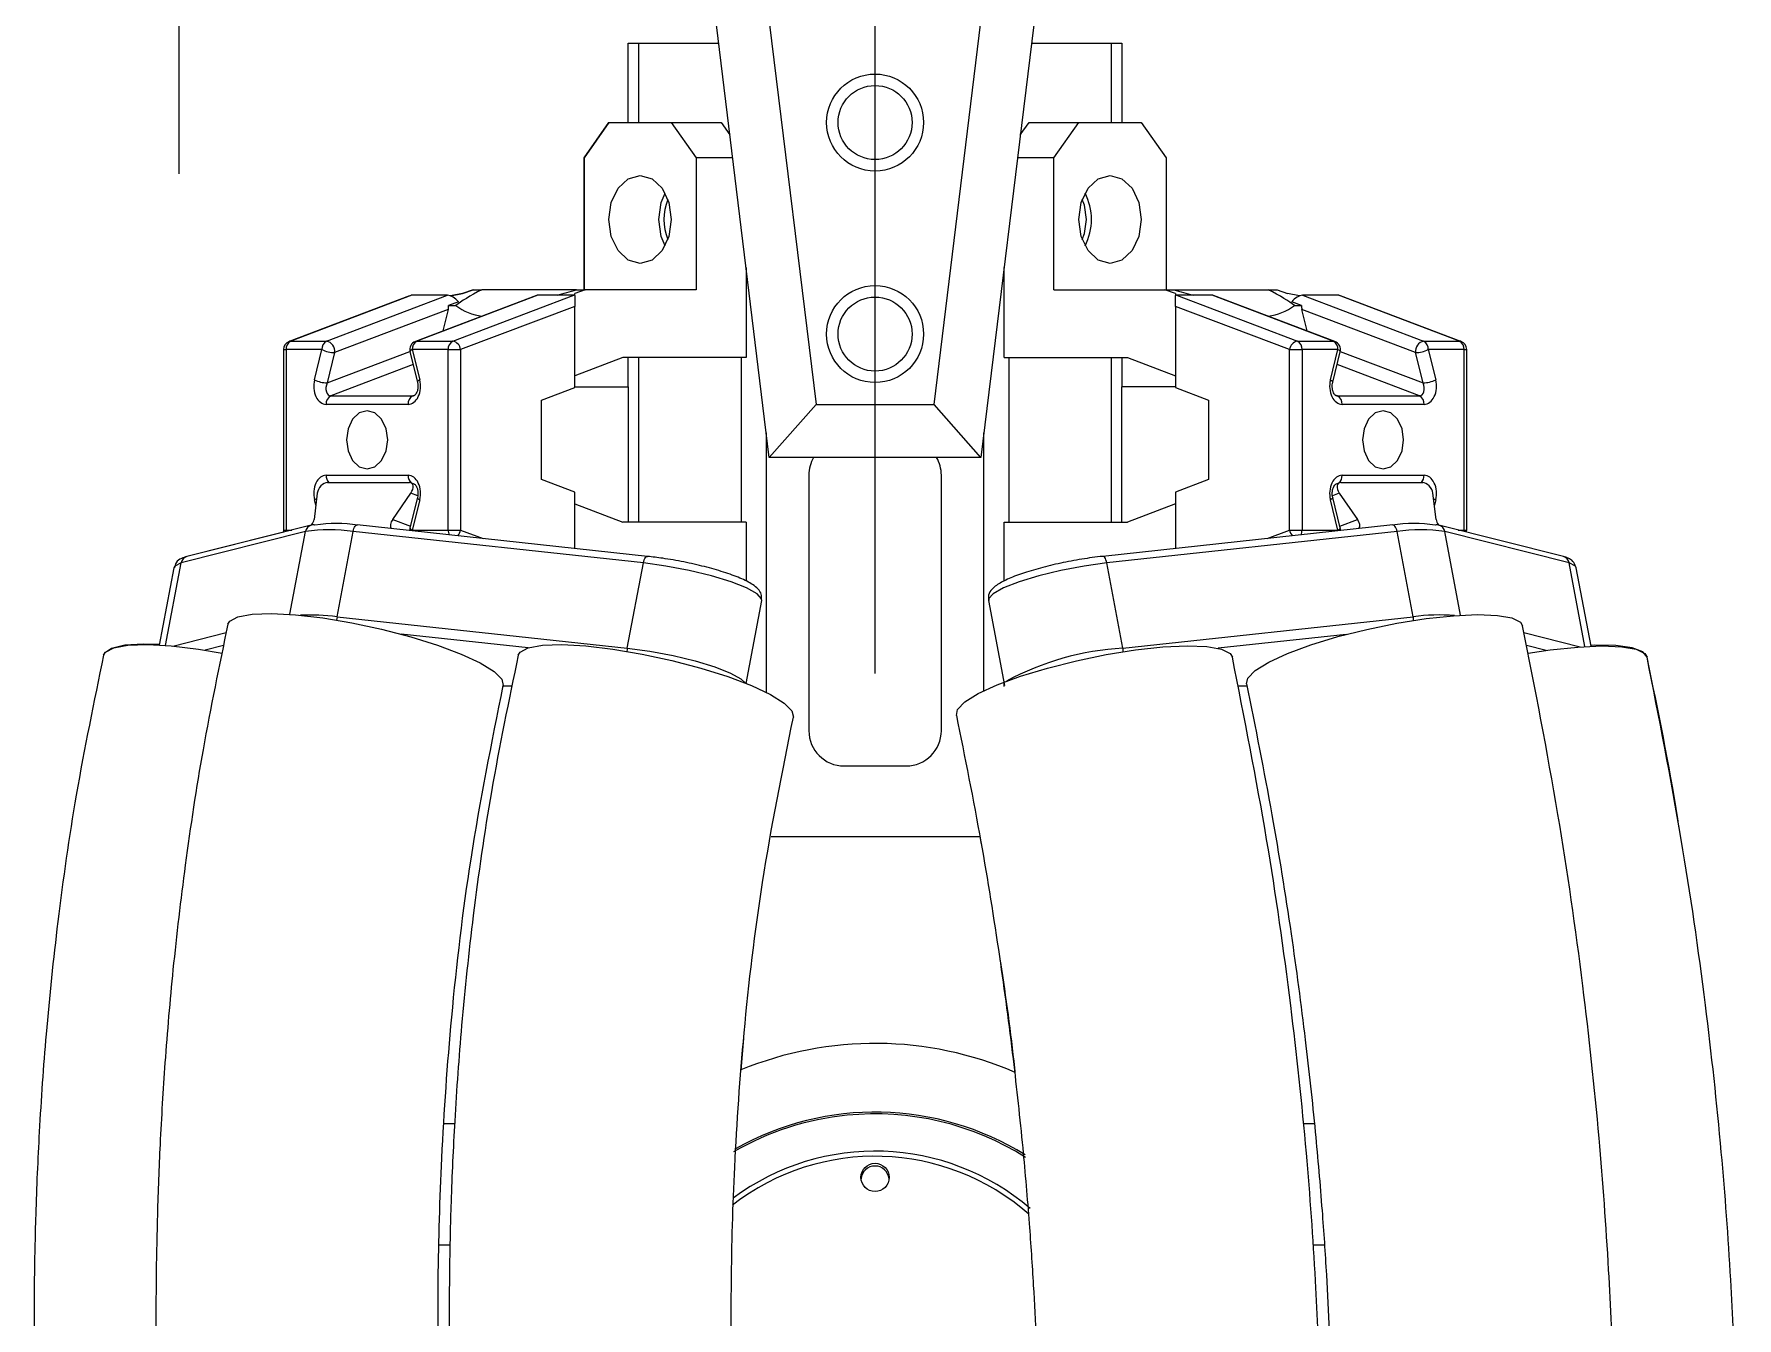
# Model space of a CAD drawing. Header units: millimetres. Extents: x 15 to 1184, y 5 to 836.
# Drawn here: x 571.41 to 590.73, y 378.1 to 392.67 of the extents above; entities that cross this region are included whole.
import ezdxf

# ---------------------------------------------------------------- set-up
doc = ezdxf.new("R2010")
doc.units = ezdxf.units.MM
doc.linetypes.add('点画线', pattern=[18, 12, -2, 2, -2])
doc.layers.get('0').update_dxf_attribs({"lineweight": 18})
doc.layers.add('中心线层', color=1, linetype='点画线', lineweight=18)

msp = doc.modelspace()

# ---------------------------------------------------------------- linework, layer by layer
at = {"color": 7, "linetype": 'Continuous', "lineweight": 25}
for p, q in [((579.7516, 387.8673), (579.1516, 392.7751)), ((579.7516, 392.8116), (580.2827, 388.4673)), ((581.6205, 388.4673), (582.1516, 392.8116)), ((582.7516, 392.7751), (582.1516, 387.8673)), ((578.1516, 391.6673), (578.1516, 392.5673)), ((578.1516, 392.5673), (578.2688, 392.5673)), ((578.2688, 392.5673), (579.177, 392.5673)), ((578.2688, 392.5673), (578.2688, 391.6673)), ((582.7262, 392.5673), (583.6345, 392.5673)), ((583.6345, 392.5673), (583.7516, 392.5673)), ((583.6345, 391.6673), (583.6345, 392.5673)), ((583.7516, 392.5673), (583.7516, 391.6673)), ((577.9323, 391.6673), (577.6495, 391.2673)), ((577.6496, 391.2673), (577.9324, 391.6673)), ((577.9323, 391.6673), (577.9324, 391.6673)), ((577.9324, 391.6673), (578.6395, 391.6673)), ((578.6395, 391.6673), (578.9224, 391.2673)), ((578.6395, 391.6673), (579.2052, 391.6673)), ((579.2052, 391.6673), (579.3041, 391.5274)), ((582.5991, 391.5273), (582.6981, 391.6673)), ((582.6981, 391.6673), (583.2638, 391.6673)), ((582.9809, 391.2673), (583.2638, 391.6673)), ((583.2638, 391.6673), (583.9709, 391.6673)), ((583.9709, 391.6673), (584.2537, 391.2673)), ((577.6495, 391.2673), (577.6495, 389.771)), ((577.6496, 391.2673), (577.6495, 391.2673)), ((577.6496, 389.771), (577.6496, 391.2673)), ((578.9224, 391.2673), (578.9224, 389.771)), ((579.3359, 391.2673), (578.9224, 391.2673)), ((582.9809, 391.2673), (582.5673, 391.2673)), ((582.9809, 389.771), (582.9809, 391.2673)), ((584.2537, 391.2673), (584.2537, 389.771)), ((579.488, 390.0232), (579.488, 389.0001)), ((582.4153, 389.0001), (582.4153, 390.0238)), ((575.6708, 389.7017), (574.3048, 389.1841)), ((575.6709, 389.7017), (574.3049, 389.1841)), ((575.6953, 389.7076), (574.322, 389.1872)), ((574.729, 389.1872), (576.1023, 389.7076)), ((576.1023, 389.7076), (575.6953, 389.7076)), ((577.1109, 389.705), (575.7364, 389.1841)), ((577.1268, 389.7076), (575.7535, 389.1872)), ((576.272, 389.726), (576.1366, 389.7003)), ((576.1366, 389.7003), (576.2719, 389.726)), ((576.1605, 389.1872), (577.5338, 389.7076)), ((576.3908, 389.771), (576.2719, 389.726)), ((576.2719, 389.726), (576.2719, 389.726)), ((576.272, 389.726), (576.3909, 389.771)), ((576.3909, 389.771), (576.3908, 389.771)), ((576.3909, 389.771), (576.4907, 389.771)), ((577.5639, 389.771), (576.4907, 389.771)), ((577.5338, 389.7076), (577.1268, 389.7076)), ((577.6637, 389.771), (577.5448, 389.726)), ((577.5448, 389.7067), (577.5448, 389.726)), ((577.5448, 389.7067), (577.5448, 389.5814)), ((577.5639, 389.771), (577.6637, 389.771)), ((578.9224, 389.771), (577.6637, 389.771)), ((582.9809, 389.771), (584.2396, 389.771)), ((584.3585, 389.726), (584.2396, 389.771)), ((584.2396, 389.771), (584.3394, 389.771)), ((584.3394, 389.771), (585.4126, 389.771)), ((584.3585, 389.726), (584.3585, 389.7067)), ((584.3585, 389.5814), (584.3585, 389.7067)), ((584.3695, 389.7076), (585.7428, 389.1872)), ((584.7765, 389.7076), (584.3695, 389.7076)), ((586.1498, 389.1872), (584.7765, 389.7076)), ((586.1669, 389.1841), (584.7924, 389.705)), ((585.4126, 389.771), (585.5124, 389.771)), ((585.5124, 389.771), (585.6313, 389.726)), ((585.7667, 389.7003), (585.6313, 389.726)), ((585.801, 389.7076), (587.1743, 389.1872)), ((586.208, 389.7076), (585.801, 389.7076)), ((587.5813, 389.1872), (586.208, 389.7076)), ((587.5984, 389.1841), (586.2324, 389.7017)), ((576.1091, 389.546), (574.82, 389.0576)), ((576.1091, 389.546), (576.0485, 389.3024)), ((576.2245, 389.6343), (576.1129, 389.592)), ((576.1129, 389.592), (576.1952, 389.592)), ((577.5448, 389.5814), (576.2495, 389.0906)), ((577.5448, 388.6603), (577.5448, 389.5814)), ((585.6538, 389.0906), (584.3585, 389.5814)), ((584.3585, 389.5814), (584.3585, 388.6603)), ((585.7903, 389.592), (585.6788, 389.6343)), ((585.7081, 389.592), (585.7903, 389.592)), ((587.0833, 389.0576), (585.7942, 389.546)), ((585.8548, 389.3024), (585.7942, 389.546)), ((574.2402, 389.0906), (574.2402, 387.0441)), ((574.2402, 389.0906), (574.2403, 389.0906)), ((574.2403, 389.0906), (574.2403, 387.0441)), ((574.2403, 389.0906), (574.2696, 389.0906)), ((574.2696, 389.0906), (574.2696, 387.0441)), ((574.6766, 389.0906), (574.2696, 389.0906)), ((574.322, 389.1872), (574.729, 389.1872)), ((574.5912, 388.7473), (574.6766, 389.0906)), ((576.1081, 389.0906), (575.7011, 389.0906)), ((575.7011, 389.0906), (575.7864, 388.7473)), ((575.7535, 389.1872), (576.1605, 389.1872)), ((576.1081, 387.0441), (576.1081, 389.0906)), ((576.1081, 389.0906), (576.2495, 389.0906)), ((576.2495, 389.0906), (576.2495, 387.0441)), ((585.6538, 389.0906), (585.7952, 389.0906)), ((585.6538, 387.0441), (585.6538, 389.0906)), ((585.7428, 389.1872), (586.1498, 389.1872)), ((585.7952, 389.0906), (585.7952, 387.0441)), ((586.2022, 389.0906), (585.7952, 389.0906)), ((586.1169, 388.7473), (586.2022, 389.0906)), ((587.1743, 389.1872), (587.5813, 389.1872)), ((587.2267, 389.0906), (587.3121, 388.7473)), ((587.6337, 389.0906), (587.2267, 389.0906)), ((587.6337, 387.0441), (587.6337, 389.0906)), ((587.6337, 389.0906), (587.663, 389.0906)), ((587.663, 387.0441), (587.663, 389.0906)), ((574.7347, 388.7143), (575.6739, 389.0702)), ((574.82, 389.0576), (574.7347, 388.7143)), ((575.7111, 388.9202), (574.7765, 388.566)), ((575.6748, 389.0665), (575.7601, 388.7232)), ((578.088, 389.0001), (577.5448, 388.7942)), ((579.488, 389.0001), (578.088, 389.0001)), ((578.1516, 388.6673), (578.1516, 389.0001)), ((578.2688, 389.0001), (578.2688, 387.1346)), ((579.4345, 387.1346), (579.4345, 389.0001)), ((582.4153, 389.0001), (583.8153, 389.0001)), ((582.4688, 389.0001), (582.4688, 387.1346)), ((583.6345, 387.1346), (583.6345, 389.0001)), ((583.7516, 389.0001), (583.7516, 388.6673)), ((583.8153, 389.0001), (584.3585, 388.7942)), ((583.8153, 389.0001), (584.3584, 388.7942)), ((586.1432, 388.7232), (586.2285, 389.0665)), ((587.1268, 388.566), (586.1922, 388.9202)), ((586.2294, 389.0702), (587.1686, 388.7143)), ((587.1686, 388.7143), (587.0833, 389.0576)), ((584.3584, 388.7942), (584.3584, 388.6673)), ((574.7765, 388.566), (575.7059, 388.566)), ((575.7059, 388.566), (575.7324, 388.576)), ((577.1687, 388.5178), (577.5448, 388.6603)), ((577.1687, 387.6169), (577.1687, 388.5178)), ((577.5448, 388.6673), (578.1516, 388.6673)), ((578.1516, 388.6673), (578.1516, 387.1346)), ((584.3585, 388.6673), (583.7516, 388.6673)), ((583.7516, 387.1346), (583.7516, 388.6673)), ((584.3585, 388.6603), (584.7346, 388.5178)), ((584.7346, 388.5178), (584.7346, 387.6169)), ((586.1701, 388.5763), (586.1974, 388.566)), ((586.1974, 388.566), (587.1268, 388.566)), ((575.6535, 388.4694), (574.7241, 388.4694)), ((579.7516, 387.8673), (580.2827, 388.4673)), ((580.2827, 388.4673), (581.6205, 388.4673)), ((582.1516, 387.8673), (581.6205, 388.4673)), ((587.1792, 388.4694), (586.2498, 388.4694)), ((579.7173, 388.148), (579.7173, 385.2025)), ((582.1859, 385.2204), (582.1859, 388.148)), ((582.1516, 387.8673), (579.7516, 387.8673)), ((574.7241, 387.6652), (575.6535, 387.6652)), ((574.7388, 387.5829), (575.6682, 387.5829)), ((575.7223, 387.5659), (575.6848, 387.5801)), ((577.5448, 387.4744), (577.1687, 387.6169)), ((580.2001, 387.6673), (580.2001, 384.7673)), ((581.7031, 384.7673), (581.7031, 387.6673)), ((584.7346, 387.6169), (584.3585, 387.4744)), ((586.2185, 387.5801), (586.181, 387.5659)), ((586.235, 387.5829), (587.1644, 387.5829)), ((586.2498, 387.6652), (587.1792, 387.6652)), ((574.6233, 387.4626), (574.5872, 387.1653)), ((574.6066, 387.3254), (574.5912, 387.3873)), ((575.4789, 387.1653), (575.6856, 387.4626)), ((575.7601, 387.4115), (575.6748, 387.0682)), ((575.7636, 387.433), (575.6856, 387.4626)), ((575.7864, 387.3873), (575.7011, 387.0441)), ((577.5448, 386.8347), (577.5448, 387.4744)), ((577.5448, 387.3404), (578.088, 387.1346)), ((584.3585, 387.3404), (583.8153, 387.1346)), ((584.3585, 387.4744), (584.3585, 386.8347)), ((586.2022, 387.0441), (586.1169, 387.3873)), ((586.2177, 387.4626), (586.1401, 387.4332)), ((586.2285, 387.0682), (586.1432, 387.4115)), ((586.2177, 387.4626), (586.4244, 387.1653)), ((587.316, 387.1653), (587.28, 387.4626)), ((587.3121, 387.3873), (587.2966, 387.3254)), ((575.4789, 387.1653), (575.6799, 387.0891)), ((586.2233, 387.0891), (586.4244, 387.1653)), ((574.4891, 387.0264), (573.0782, 386.6699)), ((574.243, 387.0207), (573.1438, 386.7429)), ((574.5547, 387.0995), (573.1439, 386.7429)), ((574.2402, 387.0441), (574.2403, 387.0441)), ((574.2403, 387.0441), (574.2696, 387.0441)), ((574.2696, 387.0441), (574.3355, 387.0441)), ((574.3112, 386.0879), (574.4891, 387.0264)), ((574.8473, 386.0605), (575.0303, 387.0264)), ((578.323, 386.6699), (575.0303, 387.0264)), ((578.3699, 386.7454), (575.0771, 387.1019)), ((575.7011, 387.0441), (576.1081, 387.0441)), ((575.7011, 387.0441), (575.7014, 387.0343)), ((576.1081, 387.0441), (576.2495, 387.0441)), ((576.2495, 387.0441), (576.5048, 386.9473)), ((579.488, 387.1346), (578.088, 387.1346)), ((579.488, 387.1346), (579.488, 386.4632)), ((582.4153, 386.465), (582.4153, 387.1346)), ((582.4153, 387.1346), (583.8153, 387.1346)), ((586.8262, 387.1019), (583.5334, 386.7454)), ((586.873, 387.0264), (583.5803, 386.6699)), ((585.3985, 386.9473), (585.6538, 387.0441)), ((585.6538, 387.0441), (585.7952, 387.0441)), ((585.7952, 387.0441), (586.2022, 387.0441)), ((586.2019, 387.0343), (586.2022, 387.0441)), ((587.056, 386.0605), (586.873, 387.0264)), ((588.7594, 386.7429), (587.3486, 387.0995)), ((588.8251, 386.6699), (587.4142, 387.0264)), ((587.594, 386.0778), (587.4142, 387.0264)), ((587.5678, 387.0441), (587.6337, 387.0441)), ((587.6337, 387.0441), (587.663, 387.0441)), ((572.9972, 386.6169), (572.8308, 385.7385)), ((572.9973, 386.6169), (572.8309, 385.7385)), ((572.9009, 385.734), (573.0782, 386.6699)), ((578.14, 385.7039), (578.323, 386.6699)), ((583.7633, 385.7039), (583.5803, 386.6699)), ((589.0046, 385.7226), (588.8251, 386.6699)), ((589.0747, 385.7262), (588.906, 386.6169)), ((579.4879, 385.3044), (579.666, 386.2446)), ((582.2373, 386.2446), (582.4203, 385.2787)), ((574.8473, 386.0605), (578.14, 385.7039)), ((583.7633, 385.7039), (587.056, 386.0605)), ((572.9862, 385.7269), (573.5904, 385.8796)), ((577.0155, 385.7071), (575.575, 385.8631)), ((586.2952, 385.8595), (584.8425, 385.7022)), ((588.3125, 385.8797), (588.949, 385.7189)), ((573.5615, 385.7337), (573.3525, 385.6808)), ((588.5655, 385.6771), (588.3397, 385.7342)), ((576.8339, 385.2707), (576.7309, 385.2707)), ((576.7402, 385.2707), (576.7317, 385.2689)), ((579.488, 385.3054), (579.488, 385.3043)), ((582.4153, 385.2688), (582.4153, 385.3054)), ((585.1719, 385.2707), (585.0671, 385.2707)), ((585.1709, 385.2691), (585.1631, 385.2707)), ((580.6001, 384.3673), (581.3031, 384.3673)), ((579.7721, 383.5673), (582.1396, 383.5673)), ((582.1388, 383.5673), (582.1557, 383.4796)), ((579.4312, 380.9155), (579.4618, 381.2746)), ((576.0641, 380.3123), (576.1812, 380.3123)), ((585.8087, 380.3123), (585.9341, 380.3123)), ((576.1297, 378.9315), (576.0072, 378.9315)), ((586.0485, 378.9315), (585.9192, 378.9315))]:
    msp.add_line(p, q, dxfattribs=at)
for points in [[(578.286, 390.0673), (578.1507, 390.1054), (578.036, 390.2138), (577.9593, 390.376), (577.9324, 390.5673), (577.9593, 390.7587), (578.036, 390.9209), (578.1507, 391.0293), (578.286, 391.0673), (578.4213, 391.0293), (578.536, 390.9209), (578.6126, 390.7587), (578.6395, 390.5673), (578.6126, 390.376), (578.536, 390.2138), (578.4213, 390.1054), (578.286, 390.0673)], [(583.6173, 390.0673), (583.482, 390.1054), (583.3673, 390.2138), (583.2907, 390.376), (583.2638, 390.5673), (583.2907, 390.7587), (583.3673, 390.9209), (583.482, 391.0293), (583.6173, 391.0673), (583.7526, 391.0293), (583.8673, 390.9209), (583.944, 390.7587), (583.9709, 390.5673), (583.944, 390.376), (583.8673, 390.2138), (583.7526, 390.1054), (583.6173, 390.0673)], [(578.4981, 390.5673), (578.525, 390.7587), (578.5688, 390.8673)], [(583.3486, 390.5673), (583.326, 390.728), (583.3019, 390.7933)], [(578.5688, 390.2674), (578.525, 390.376), (578.4981, 390.5673)], [(583.3019, 390.3414), (583.326, 390.4066), (583.3486, 390.5673)], [(574.322, 389.1872), (574.3086, 389.1853), (574.3049, 389.1841)], [(575.7011, 389.0906), (575.6889, 389.0838), (575.6802, 389.0772), (575.6755, 389.0713), (575.6748, 389.0665)], [(575.7364, 389.1841), (575.7372, 389.1844), (575.7535, 389.1872)], [(586.1498, 389.1872), (586.1661, 389.1844), (586.1669, 389.1841)], [(586.2022, 389.0906), (586.2144, 389.0838), (586.2231, 389.0772), (586.2278, 389.0713), (586.2285, 389.0665)], [(587.5984, 389.1841), (587.5947, 389.1853), (587.5813, 389.1872)], [(575.7864, 388.7473), (575.7742, 388.7405), (575.7655, 388.7339), (575.7608, 388.728), (575.7601, 388.7232)], [(586.1169, 388.7473), (586.1291, 388.7405), (586.1378, 388.7339), (586.1425, 388.728), (586.1432, 388.7232)], [(575.4222, 388.0673), (575.4044, 388.1936), (575.3538, 388.3007), (575.2781, 388.3722), (575.1888, 388.3973), (575.0995, 388.3722), (575.0238, 388.3007), (574.9733, 388.1936), (574.9555, 388.0673), (574.9733, 387.941), (575.0238, 387.834), (575.0995, 387.7624), (575.1888, 387.7373), (575.2781, 387.7624), (575.3538, 387.834), (575.4044, 387.941), (575.4222, 388.0673)], [(586.9478, 388.0673), (586.93, 388.1936), (586.8795, 388.3007), (586.8038, 388.3722), (586.7145, 388.3973), (586.6252, 388.3722), (586.5495, 388.3007), (586.4989, 388.1936), (586.4811, 388.0673), (586.4989, 387.941), (586.5495, 387.834), (586.6252, 387.7624), (586.7145, 387.7373), (586.8038, 387.7624), (586.8795, 387.834), (586.93, 387.941), (586.9478, 388.0673)], [(574.6154, 387.3976), (574.6065, 387.3942), (574.5912, 387.3873)], [(575.7601, 387.4115), (575.7608, 387.4067), (575.7655, 387.4007), (575.7742, 387.3942), (575.7864, 387.3873)], [(586.1432, 387.4115), (586.1425, 387.4067), (586.1378, 387.4007), (586.1291, 387.3942), (586.1169, 387.3873)], [(587.2879, 387.3976), (587.2968, 387.3942), (587.3121, 387.3873)], [(574.2402, 387.0441), (574.2414, 387.029), (574.243, 387.0207)], [(574.2403, 387.0441), (574.2414, 387.029), (574.2431, 387.0207)], [(574.2706, 387.0276), (574.2705, 387.0278), (574.2696, 387.0441)], [(575.0303, 387.0264), (575.0345, 387.0448), (575.04, 387.0616), (575.0465, 387.0761), (575.0538, 387.0877), (575.0615, 387.0961), (575.0694, 387.1009), (575.0771, 387.1019)], [(575.6748, 387.0682), (575.672, 387.0503), (575.672, 387.0375)], [(575.6748, 387.0682), (575.6755, 387.0634), (575.6802, 387.0574), (575.6889, 387.0509), (575.7011, 387.0441)], [(586.2285, 387.0682), (586.2278, 387.0634), (586.2231, 387.0574), (586.2144, 387.0509), (586.2022, 387.0441)], [(586.2313, 387.0375), (586.2313, 387.0503), (586.2285, 387.0682)], [(586.873, 387.0264), (586.8688, 387.0448), (586.8633, 387.0616), (586.8568, 387.0761), (586.8495, 387.0877), (586.8418, 387.0961), (586.8339, 387.1009), (586.8262, 387.1019)], [(587.6337, 387.0441), (587.6328, 387.0278), (587.6327, 387.0276)], [(587.6602, 387.0207), (587.6618, 387.029), (587.663, 387.0441)], [(573.0782, 386.6699), (573.0065, 386.6349), (572.9973, 386.6169)], [(578.323, 386.6699), (578.3273, 386.6882), (578.3328, 386.705), (578.3393, 386.7195), (578.3465, 386.7312), (578.3543, 386.7395), (578.3622, 386.7443), (578.3699, 386.7454)], [(579.666, 386.2446), (579.6646, 386.263), (579.6129, 386.3214), (579.4944, 386.3877), (579.3175, 386.4571), (579.0949, 386.5246), (578.8428, 386.5853), (578.5791, 386.6349), (578.323, 386.6699)], [(583.5803, 386.6699), (583.3241, 386.6349), (583.0605, 386.5853), (582.8084, 386.5246), (582.5858, 386.4571), (582.4089, 386.3877), (582.2903, 386.3214), (582.2387, 386.263), (582.2373, 386.2446)], [(583.5803, 386.6699), (583.576, 386.6882), (583.5705, 386.705), (583.564, 386.7195), (583.5568, 386.7312), (583.549, 386.7395), (583.5411, 386.7443), (583.5334, 386.7454)], [(588.906, 386.6169), (588.8968, 386.6349), (588.8251, 386.6699)], [(573.6097, 385.9772), (573.6303, 386.0117), (573.7236, 386.0609), (573.8846, 386.0898), (574.1057, 386.0972), (574.3766, 386.0826), (574.6847, 386.0468), (575.0155, 385.9914), (575.3536, 385.9191), (575.6832, 385.8331), (575.9888, 385.7375), (576.2562, 385.6369), (576.4729, 385.5358), (576.6286, 385.4391), (576.7163, 385.3511), (576.7325, 385.2792)], [(574.8473, 386.0605), (574.8444, 386.0412), (574.843, 386.0223)], [(585.1666, 385.2984), (585.1804, 385.3648), (585.2644, 385.4511), (585.4169, 385.5457), (585.631, 385.6442), (585.8966, 385.7419), (586.2013, 385.8343), (586.5308, 385.917), (586.8697, 385.9863), (587.2021, 386.0388), (587.5126, 386.0721), (587.7866, 386.0846), (588.0113, 386.0758), (588.1762, 386.0461), (588.2736, 385.9968), (588.2978, 385.9579)], [(572.8322, 385.7455), (572.6497, 385.7497), (572.4391, 385.7364), (572.2903, 385.7014), (572.2102, 385.6463), (572.1983, 385.6188)], [(572.1994, 385.6232), (572.2202, 385.658), (572.3138, 385.7073), (572.475, 385.7363), (572.6963, 385.7435), (572.9673, 385.7286), (573.2755, 385.6924), (573.5439, 385.6482)], [(576.9031, 385.6238), (576.9238, 385.6583), (577.0171, 385.7076), (577.1781, 385.7366), (577.3992, 385.7438), (577.6701, 385.729), (577.9781, 385.6927), (578.3089, 385.6368), (578.6468, 385.5638), (578.9762, 385.4771), (579.2817, 385.3808), (579.5489, 385.2794), (579.7654, 385.1777), (579.921, 385.0803), (580.0085, 384.9919), (580.0246, 384.9195)], [(578.14, 385.7039), (578.1372, 385.6846), (578.1359, 385.668)], [(578.14, 385.7039), (578.3961, 385.669), (578.6597, 385.6194), (578.9119, 385.5586), (579.1344, 385.4911), (579.3114, 385.4217), (579.4299, 385.3554), (579.4762, 385.309)], [(581.8742, 384.9403), (581.8875, 385.0066), (581.9708, 385.0933), (582.1228, 385.1884), (582.3363, 385.2874), (582.6015, 385.3856), (582.9058, 385.4785), (583.235, 385.5617), (583.5739, 385.6314), (583.9064, 385.6842), (584.2171, 385.7178), (584.4915, 385.7305), (584.7166, 385.7217), (584.882, 385.6919), (584.98, 385.6424), (585.0048, 385.6028)], [(588.3616, 385.6453), (588.6118, 385.6835), (588.9223, 385.7168), (589.1965, 385.7294), (589.4214, 385.7206), (589.5865, 385.6907), (589.6841, 385.6413), (589.7085, 385.602)], [(589.709, 385.5998), (589.66, 385.6619), (589.5397, 385.7074), (589.3541, 385.7324), (589.112, 385.736), (589.0731, 385.7347)]]:
    msp.add_lwpolyline(points, dxfattribs=at)
for centre, radius in [((580.9516, 391.6673), 0.55), ((580.9516, 391.6673), 0.42), ((580.9516, 389.2673), 0.55), ((580.9516, 389.2673), 0.42), ((580.9515, 379.6992), 0.1599)]:
    msp.add_circle(centre, radius, dxfattribs=at)
for centre, radius, start, end in [((582.7424, 390.5673), 0.6637, 333.12881, 26.87119), ((579.1177, 390.5673), 0.5637, 156.35791, 203.64209), ((576.5674, 390.0802), 0.6139, 232.67299, 263.03654), ((585.3359, 390.0802), 0.6139, 276.96346, 307.32701), ((574.3402, 389.0906), 0.1, 110.75357, 180), ((574.3403, 389.0906), 0.1, 110.75357, 180), ((574.3696, 389.0989), 0.1003, 118.30135, 184.73172), ((574.7765, 389.0989), 0.1003, 118.30135, 184.73172), ((574.8244, 389.4044), 0.3469, 244.78112, 269.27478), ((574.7042, 389.073), 0.1168, 352.39337, 77.74865), ((575.7718, 389.0906), 0.1, 110.75357, 193.96052), ((575.8011, 389.0989), 0.1003, 118.30135, 184.73172), ((576.208, 389.0989), 0.1003, 118.30135, 184.73172), ((576.1409, 389.0798), 0.1092, 5.67909, 79.64325), ((585.7624, 389.0798), 0.1092, 100.35675, 174.32091), ((585.6953, 389.0989), 0.1003, 355.26828, 61.69865), ((586.1022, 389.0989), 0.1003, 355.26828, 61.69865), ((586.1315, 389.0906), 0.1, 346.03948, 69.24643), ((587.1991, 389.073), 0.1168, 102.25135, 187.60663), ((587.0789, 389.4044), 0.3469, 270.72522, 295.21888), ((587.1267, 389.0989), 0.1003, 355.26828, 61.69865), ((587.5337, 389.0989), 0.1003, 355.26828, 61.69865), ((587.563, 389.0906), 0.1, 0, 69.24643), ((574.739, 389.0611), 0.3469, 244.78112, 269.27478), ((587.1642, 389.0611), 0.3469, 270.72522, 295.21888), ((574.8241, 388.4777), 0.1003, 118.30135, 184.73172), ((575.7535, 388.4777), 0.1003, 118.30135, 184.73172), ((586.1498, 388.4777), 0.1003, 355.26828, 61.69865), ((587.0792, 388.4777), 0.1003, 355.26828, 61.69865), ((580.6001, 387.6673), 0.4, 150, 180), ((581.3031, 387.6673), 0.4, 0, 30), ((574.8395, 387.6612), 0.1155, 178.01877, 222.71007), ((575.7662, 387.6607), 0.1128, 177.72139, 226.89665), ((586.1371, 387.6607), 0.1128, 313.10335, 2.27861), ((587.0638, 387.6612), 0.1155, 317.28993, 1.98123), ((574.5788, 387.0118), 0.0909, 105.33297, 170.75897), ((574.7597, 385.2457), 1.8011, 81.35936, 98.64064), ((574.5754, 387.017), 0.085, 74.93934, 104.09939), ((574.8411, 385.4965), 1.621, 81.35936, 98.64064), ((576.2386, 387.043), 0.1305, 179.52561, 204.42256), ((576.1105, 387.07), 0.1414, 319.60056, 349.421), ((585.7928, 387.07), 0.1414, 190.579, 220.39944), ((585.6647, 387.043), 0.1305, 335.57744, 0.47439), ((587.0622, 385.4965), 1.621, 81.35936, 98.64064), ((587.1436, 385.2457), 1.8011, 81.35936, 98.64064), ((587.3278, 387.017), 0.085, 75.90061, 105.06066), ((587.3245, 387.0118), 0.0909, 9.24103, 74.66703), ((573.1679, 386.6553), 0.0909, 105.33297, 170.75897), ((588.7354, 386.6553), 0.0909, 9.24103, 74.66703), ((574.5355, 383.5417), 2.538, 82.94357, 92.35401), ((587.3473, 383.9436), 2.1368, 85.23046, 97.83294), ((586.8089, 386.0137), 0.2516, 1.05215, 10.71429), ((583.9419, 382.56), 3.149, 93.25237, 118.42967), ((583.5157, 385.6571), 0.252, 1.59178, 10.70828), ((580.6001, 384.7673), 0.4, 180, 270), ((581.3031, 384.7673), 0.4, 270, 0), ((580.9516, 377.2164), 4.0027, 66.60602, 112.33947), ((580.9515, 377.218), 3.2017, 95.68487, 120.07881), ((580.9516, 377.2177), 3.222, 58.12656, 119.42328), ((580.9517, 377.2179), 3.2018, 57.77361, 95.68792), ((580.9516, 377.2952), 2.7015, 49.39922, 126.6046), ((580.9516, 377.2976), 2.6414, 48.65598, 127.79665), ((580.9516, 379.6681), 0.16, 5.58865, 174.41135)]:
    msp.add_arc(centre, radius, start, end, dxfattribs=at)
for centre, major_axis, ratio, start_param, end_param in [((575.753, 389.6259), (-0.0849, 0.0712), 0.4698819, 5.7725208, 5.9198859), ((576.16, 389.6259), (-0.0849, 0.0712), 0.4698819, 4.3041258, 5.7725208), ((579.1287, 390.5673), (-3.0039, -1.0706), 0.0841332, 5.7536341, 6.0342463), ((577.1845, 389.6259), (-0.0849, 0.0712), 0.4698819, 5.7725208, 6.0257823), ((579.1287, 390.5673), (-3.0039, -1.0706), 0.0841332, 0.9054248, 0.9931988), ((577.5915, 389.6259), (-0.0849, 0.0712), 0.4698819, 5.6251557, 5.7725208), ((582.7746, 390.5673), (-3.0039, 1.0706), 0.0841332, 2.1483938, 2.2361679), ((584.3118, 389.6259), (-0.0849, -0.0712), 0.4698819, 3.6522572, 3.7996223), ((584.7187, 389.6259), (-0.0849, -0.0712), 0.4698819, 3.3989956, 3.6522572), ((582.7746, 390.5673), (-3.0039, 1.0706), 0.0841332, 3.3905316, 3.6711439), ((585.7432, 389.6259), (-0.0849, -0.0712), 0.4698819, 3.6522572, 5.1206521), ((585.7432, 389.6259), (-0.0849, -0.0712), 0.4698819, 3.6522572, 4.0767257), ((586.1502, 389.6259), (-0.0849, -0.0712), 0.4698819, 3.5048921, 3.6522572), ((576.0426, 389.5814), (0, 0.1035), 0.6830127, 4.3633231, 4.8147904), ((585.8607, 389.5814), (0, 0.1035), 0.6830127, 1.4683949, 1.9198622), ((574.7241, 388.6765), (0, 0.2071), 0.6830127, 1.2217305, 3.1415927), ((574.7948, 388.6765), (0.0297, 0.109), 0.6124775, 1.3871224, 3.3069846), ((575.6535, 388.6765), (0, 0.2071), 0.6830127, 3.1415927, 5.0614548), ((586.2498, 388.6765), (0, 0.2071), 0.6830127, 1.2217305, 3.1415927), ((587.1085, 388.6765), (-0.0297, 0.109), 0.6124775, 2.9762007, 4.8960629), ((587.1792, 388.6765), (0, 0.2071), 0.6830127, 3.1415927, 5.0614548), ((575.7242, 388.6765), (0.0297, 0.109), 0.6124775, 3.3069846, 3.5602462), ((586.179, 388.6765), (-0.0297, 0.109), 0.6124775, 2.7229391, 2.9762007), ((574.7241, 387.4582), (0, 0.2071), 0.6830127, 0, 1.9198622), ((574.7022, 387.4933), (0.063, 0.0813), 0.5992799, 0.4343706, 2.3542328), ((575.6535, 387.4582), (0, 0.2071), 0.6830127, 4.3633231, 6.2831853), ((575.6316, 387.4933), (0.063, 0.0813), 0.5992799, 4.7976938, 6.7175559), ((575.7242, 387.4582), (-0.0297, 0.109), 0.6124775, 5.8645318, 6.1177934), ((586.2498, 387.4582), (0, 0.2071), 0.6830127, 0, 1.9198622), ((586.179, 387.4582), (0.0297, 0.109), 0.6124775, 0.1653919, 0.4186535), ((586.2717, 387.4933), (-0.063, 0.0813), 0.5992799, 5.8488147, 7.7686768), ((587.2011, 387.4933), (-0.063, 0.0813), 0.5992799, 3.9289525, 5.8488147), ((587.1792, 387.4582), (0, 0.2071), 0.6830127, 4.3633231, 6.2831853), ((574.5083, 387.1346), (0.063, 0.0813), 0.5992799, 4.7573503, 5.4958255), ((575.5328, 387.1346), (0.063, 0.0813), 0.5992799, 1.6561011, 2.9857892), ((586.3705, 387.1346), (-0.063, 0.0813), 0.5992799, 3.2973961, 4.6270842), ((587.395, 387.1346), (-0.063, 0.0813), 0.5992799, 0.7873598, 1.5262101)]:
    msp.add_ellipse(centre, major_axis=major_axis, ratio=ratio, start_param=start_param, end_param=end_param, dxfattribs=at)
for points, knots in [([(575.7601, 388.7232), (575.7624, 388.7108), (575.7672, 388.6852), (575.7644, 388.6434), (575.7543, 388.6078), (575.7405, 388.583), (575.7279, 388.571), (575.7257, 388.5702), (575.7246, 388.5698)], [0, 0, 0, 0, 0.02855578, 0.05930602, 0.08986289, 0.11522876, 0.14157324, 0.16562411, 0.16562411, 0.16562411, 0.16562411]), ([(586.1788, 388.5696), (586.1788, 388.5696), (586.1788, 388.5697), (586.1721, 388.5728), (586.1587, 388.5891), (586.1459, 388.6161), (586.1378, 388.6523), (586.1367, 388.6904), (586.1412, 388.7132), (586.1432, 388.7232)], [0, 0, 0, 0, 0.0023795, 0.03191416, 0.05703928, 0.08368812, 0.11201671, 0.14249288, 0.16581694, 0.16581694, 0.16581694, 0.16581694]), ([(575.7245, 387.565), (575.7245, 387.565), (575.7245, 387.565), (575.7312, 387.5618), (575.7446, 387.5456), (575.7574, 387.5185), (575.7655, 387.4823), (575.7666, 387.4443), (575.7621, 387.4214), (575.7601, 387.4115)], [0, 0, 0, 0, 0.0023795, 0.03191416, 0.05703928, 0.08368812, 0.11201671, 0.14249288, 0.16581694, 0.16581694, 0.16581694, 0.16581694]), ([(586.1432, 387.4115), (586.1409, 387.4238), (586.1361, 387.4495), (586.1389, 387.4912), (586.149, 387.5269), (586.1628, 387.5517), (586.1754, 387.5637), (586.1776, 387.5645), (586.1787, 387.5648)], [0, 0, 0, 0, 0.02855578, 0.05930602, 0.08986289, 0.11522876, 0.14157324, 0.16562411, 0.16562411, 0.16562411, 0.16562411]), ([(573.1439, 386.7429), (573.1238, 386.7366), (573.0812, 386.7234), (573.0212, 386.6877), (573.0078, 386.6368), (573.0024, 386.6163)], [0, 0, 0, 0, 0.07094646, 0.15009719, 0.20319982, 0.20319982, 0.20319982, 0.20319982]), ([(579.6633, 386.2522), (579.6639, 386.2749), (579.6654, 386.3243), (579.6206, 386.3806), (579.5529, 386.4358), (579.4288, 386.4984), (579.2406, 386.567), (579.0201, 386.6296), (578.7827, 386.683), (578.56, 386.7224), (578.4268, 386.7385), (578.3699, 386.7454)], [0, 0, 0, 0, 0.0850834, 0.1845488, 0.3199156, 0.5304326, 0.7338506, 0.9283266, 1.1203669, 1.3117692, 1.4548972, 1.4548972, 1.4548972, 1.4548972]), ([(583.5334, 386.7454), (583.494, 386.7407), (583.3789, 386.7272), (583.1758, 386.6937), (582.9371, 386.6429), (582.7154, 386.5832), (582.5252, 386.5187), (582.374, 386.4499), (582.2904, 386.3918), (582.2328, 386.3182), (582.2399, 386.2661), (582.2426, 386.2461)], [0, 0, 0, 0, 0.0996753, 0.290785, 0.4819453, 0.6733909, 0.8659599, 1.0616522, 1.2675767, 1.3871816, 1.4616092, 1.4616092, 1.4616092, 1.4616092]), ([(588.9, 386.6242), (588.8906, 386.6478), (588.8711, 386.6966), (588.815, 386.7258), (588.7773, 386.7374), (588.7594, 386.7429)], [0, 0, 0, 0, 0.06416213, 0.13279936, 0.19455878, 0.19455878, 0.19455878, 0.19455878]), ([(573.6096, 385.9771), (573.5112, 385.5032), (573.3234, 384.5994), (573.125, 383.2883), (572.9854, 382.1022), (572.8946, 381.0443), (572.8391, 380.1185), (572.809, 379.3268), (572.7951, 378.643), (572.7912, 377.8862), (572.8043, 376.9289), (572.854, 375.6719), (572.9585, 374.173), (573.1405, 372.4405), (573.4159, 370.4851), (573.6813, 369.1272), (573.8213, 368.4109)], [0, 0, 0, 0, 1.4699793, 2.8035474, 4.0011461, 5.0628597, 5.9886423, 6.7784376, 7.4322293, 8.0323501, 9.0383453, 10.2895237, 11.7844492, 13.5204548, 15.4930254, 17.6950677, 17.6950677, 17.6950677, 17.6950677]), ([(588.5397, 368.3919), (588.6384, 368.8693), (588.8265, 369.7795), (589.0239, 371.0987), (589.1617, 372.2907), (589.2502, 373.3526), (589.3034, 374.2811), (589.3314, 375.0745), (589.3433, 375.7594), (589.345, 376.517), (589.3291, 377.4747), (589.2757, 378.7308), (589.167, 380.2268), (588.981, 381.9532), (588.7026, 383.8982), (588.4376, 385.2467), (588.2979, 385.9578)], [0, 0, 0, 0, 1.4715701, 2.80572, 4.0034318, 5.0650797, 5.9907558, 6.7804563, 7.4341747, 8.0342979, 9.0403459, 10.2916543, 11.7868185, 13.5230501, 15.4953371, 17.6953287, 17.6953287, 17.6953287, 17.6953287]), ([(572.1994, 385.6231), (572.0902, 385.096), (571.8835, 384.0983), (571.6791, 382.6597), (571.5455, 381.3833), (571.4678, 380.2731), (571.4277, 379.3335), (571.4112, 378.5399), (571.4089, 377.7302), (571.4256, 376.766), (571.4789, 375.5369), (571.5868, 374.0714), (571.7711, 372.3781), (572.0469, 370.4679), (572.3093, 369.1416), (572.4477, 368.4422)], [0, 0, 0, 0, 1.6344492, 3.0937799, 4.3789885, 5.4903914, 6.4280653, 7.1920588, 7.8622033, 8.8458683, 10.0694677, 11.5315036, 13.2291989, 15.1578146, 17.3097992, 17.3097992, 17.3097992, 17.3097992]), ([(576.9031, 385.6236), (576.7961, 385.1085), (576.5935, 384.1332), (576.3919, 382.7271), (576.2592, 381.4795), (576.1811, 380.3943), (576.1399, 379.4757), (576.122, 378.6998), (576.1178, 377.908), (576.1318, 376.9652), (576.1809, 375.7631), (576.2828, 374.3296), (576.4592, 372.673), (576.7251, 370.8035), (576.9799, 369.5054), (577.1143, 368.8207)], [0, 0, 0, 0, 1.5977822, 3.0246633, 4.2814108, 5.3682328, 6.2851602, 7.0322245, 7.6875797, 8.6495559, 9.8461412, 11.2758896, 12.9361584, 14.8225033, 16.9279509, 16.9279509, 16.9279509, 16.9279509]), ([(585.2375, 368.7465), (585.3371, 369.2227), (585.5346, 370.167), (585.7335, 371.5479), (585.8698, 372.8152), (585.9498, 373.9165), (585.992, 374.8479), (586.0104, 375.6341), (586.0146, 376.4361), (586.0004, 377.3907), (585.9505, 378.6065), (585.8468, 380.0548), (585.6676, 381.7262), (585.3981, 383.6093), (585.1406, 384.9144), (585.0048, 385.6027)], [0, 0, 0, 0, 1.4686104, 2.9127326, 4.1843115, 5.2838207, 6.2113874, 6.967057, 7.6302238, 8.6038088, 9.8148328, 11.2619271, 12.9424283, 14.8516027, 16.9816211, 16.9816211, 16.9816211, 16.9816211]), ([(589.95, 368.6184), (590.0582, 369.1429), (590.2629, 370.1356), (590.4649, 371.5651), (590.5967, 372.8318), (590.6731, 373.9324), (590.7123, 374.863), (590.7283, 375.6486), (590.7302, 376.4497), (590.7134, 377.4031), (590.6604, 378.6173), (590.5537, 380.0635), (590.372, 381.7322), (590.101, 383.6118), (589.844, 384.9149), (589.7086, 385.6019)], [0, 0, 0, 0, 1.6164139, 3.0589965, 4.329192, 5.4275181, 6.3541173, 7.109038, 7.7714613, 8.7439207, 9.9535727, 11.399, 13.0774236, 14.9838682, 17.1100422, 17.1100422, 17.1100422, 17.1100422]), ([(590.077, 383.6393), (590.0704, 383.6829), (589.97, 384.3453), (589.8351, 384.9938), (589.709, 385.5996)], [0, 0, 0, 0, 0.1310642, 1.9947458, 1.9947458, 1.9947458, 1.9947458]), ([(576.9532, 369.0669), (576.8543, 369.5648), (576.6667, 370.5095), (576.4522, 371.8672), (576.2932, 373.0741), (576.1821, 374.1249), (576.1075, 375.015), (576.0586, 375.767), (576.0211, 376.5338), (575.9938, 377.4461), (575.9894, 378.6081), (576.0294, 379.9923), (576.1429, 381.5887), (576.3536, 383.3859), (576.6017, 384.6256), (576.7325, 385.2793)], [0, 0, 0, 0, 1.5327468, 2.9081224, 4.1228554, 5.174951, 6.0633597, 6.7876752, 7.4219111, 8.3521085, 9.5086487, 10.8889754, 12.4894044, 14.3051367, 16.3307931, 16.3307931, 16.3307931, 16.3307931]), ([(585.1666, 385.2986), (585.2653, 384.8041), (585.4526, 383.8656), (585.6686, 382.5152), (585.8297, 381.3133), (585.9434, 380.2656), (586.0203, 379.377), (586.0713, 378.6259), (586.1085, 377.909), (586.136, 377.1159), (586.1486, 376.161), (586.1335, 375.0404), (586.0752, 373.7583), (585.9525, 372.322), (585.7499, 370.7392), (585.5306, 369.6537), (585.4159, 369.0859)], [0, 0, 0, 0, 1.533342, 2.9099304, 4.1259739, 5.1792771, 6.0687707, 6.7941167, 7.4284453, 8.2115531, 9.1611217, 10.2754975, 11.5525042, 12.9894607, 14.5834418, 16.3318724, 16.3318724, 16.3318724, 16.3318724]), ([(580.2458, 369.4789), (580.1512, 369.9533), (579.9716, 370.8534), (579.7656, 372.147), (579.6125, 373.297), (579.5051, 374.2984), (579.4327, 375.1468), (579.3851, 375.8635), (579.3484, 376.594), (579.3212, 377.4627), (579.3157, 378.5694), (579.3527, 379.8875), (579.4602, 381.4074), (579.661, 383.1182), (579.8991, 384.2977), (580.0246, 384.9196)], [0, 0, 0, 0, 1.4607855, 2.7715529, 3.9292074, 4.931892, 5.7786611, 6.4691841, 7.0732766, 7.9589861, 9.0603296, 10.3747248, 11.8985156, 13.6270162, 15.5550871, 15.5550871, 15.5550871, 15.5550871]), ([(581.8741, 384.9406), (581.9697, 384.4636), (582.1511, 383.5586), (582.3598, 382.256), (582.5151, 381.0966), (582.6242, 380.0859), (582.6978, 379.2287), (582.7462, 378.5042), (582.7836, 377.7654), (582.8112, 376.8864), (582.8167, 375.7655), (582.7789, 374.4288), (582.6686, 372.8853), (582.4623, 371.1452), (582.2174, 369.9436), (582.0883, 369.3099)], [0, 0, 0, 0, 1.4791796, 2.8069159, 3.9796949, 4.9954924, 5.8533374, 6.5529438, 7.1645265, 8.0609124, 9.1754556, 10.5053986, 12.0470466, 13.7960126, 15.7481479, 15.7481479, 15.7481479, 15.7481479]), ([(582.3628, 382.1985), (582.3661, 382.1778), (582.4334, 381.763), (582.4909, 381.324), (582.5362, 380.9045), (582.5383, 380.8852)], [0, 0, 0, 0, 0.0632065, 1.2668767, 1.3250821, 1.3250821, 1.3250821, 1.3250821])]:
    msp.add_open_spline(points, degree=3, knots=knots, dxfattribs=at)
at = {"layer": '中心线层'}
for p, q in [((573.0516, 411.7694), (573.0516, 391.0838)), ((580.9516, 385.4169), (580.9516, 411.6546))]:
    msp.add_line(p, q, dxfattribs=at)

doc.saveas('drawing.dxf')
